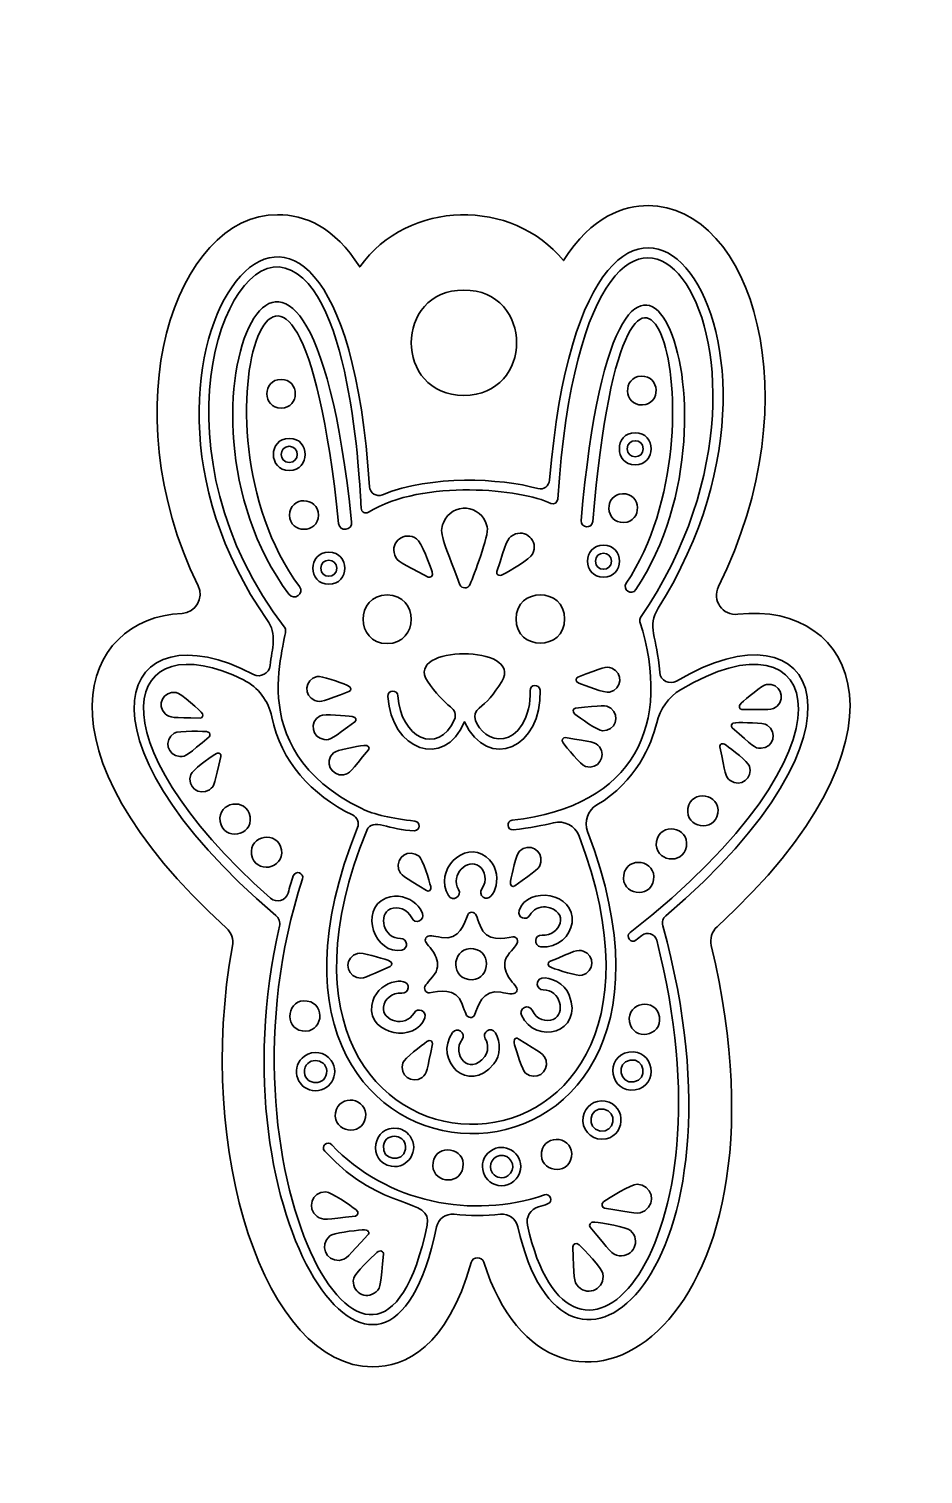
# Model space of a CAD drawing. Header units: inches. Extents: x 13.99 to 15.74, y -3.19 to -0.36.
import ezdxf

# ---------------------------------------------------------------- set-up
doc = ezdxf.new("R2010")
doc.units = ezdxf.units.IN
doc.header["$MEASUREMENT"] = 0
doc.layers.add('_U+0421_U+043B_U+043E_U+0439 1', color=7, linetype='Continuous')

# ---------------------------------------------------------------- blocks, each defined once
blk = doc.blocks.new('block 3')
at = {"layer": '_U+0421_U+043B_U+043E_U+0439 1', "color": 7, "lineweight": 35, "true_color": 0xffffff}
for points, knots in [([(14.5791, -2.3836), (14.5986, -2.4107), (14.5753, -2.448), (14.5426, -2.4426), (14.5097, -2.4372), (14.4997, -2.3945), (14.5267, -2.3751), (14.5437, -2.3628), (14.5671, -2.3669), (14.5791, -2.3836)], [0, 0, 0, 0, 1, 1, 1, 2, 2, 2, 3, 3, 3, 3]), ([(14.5702, -2.409), (14.5749, -2.3805), (14.5317, -2.3735), (14.5271, -2.402), (14.5224, -2.4306), (14.5656, -2.4374), (14.5702, -2.409)], [0, 0, 0, 0, 1, 1, 1, 2, 2, 2, 2])]:
    blk.add_open_spline(points, degree=3, knots=knots, dxfattribs=at)
blk = doc.blocks.new('block 4')
at = {"layer": '_U+0421_U+043B_U+043E_U+0439 1', "color": 7, "lineweight": 35, "true_color": 0xffffff}
for points in [[(15.1629, -2.3673), (15.2118, -2.3592), (15.224, -2.4334), (15.175, -2.4414), (15.1261, -2.4495), (15.1139, -2.3752), (15.1629, -2.3673)], [(15.1725, -2.4259), (15.2009, -2.4212), (15.194, -2.3782), (15.1655, -2.3828), (15.1372, -2.3873), (15.1437, -2.4302), (15.1725, -2.4259)]]:
    blk.add_open_spline(points, degree=3, knots=[0, 0, 0, 0, 1, 1, 1, 2, 2, 2, 2], dxfattribs=at)
blk = doc.blocks.new('block 5')
at = {"layer": '_U+0421_U+043B_U+043E_U+0439 1', "color": 7, "lineweight": 35, "true_color": 0xffffff}
for points, knots in [([(14.7338, -2.5322), (14.7535, -2.5595), (14.7298, -2.5965), (14.6973, -2.5911), (14.6484, -2.5832), (14.6607, -2.5089), (14.7094, -2.517), (14.7153, -2.517), (14.7269, -2.5226), (14.7338, -2.5322)], [0, 0, 0, 0, 1, 1, 1, 2, 2, 2, 3, 3, 3, 3]), ([(14.7249, -2.5576), (14.7296, -2.5291), (14.6864, -2.5221), (14.6818, -2.5506), (14.6772, -2.5792), (14.7203, -2.586), (14.7249, -2.5576)], [0, 0, 0, 0, 1, 1, 1, 2, 2, 2, 2])]:
    blk.add_open_spline(points, degree=3, knots=knots, dxfattribs=at)
blk = doc.blocks.new('block 6')
at = {"layer": '_U+0421_U+043B_U+043E_U+0439 1', "color": 7, "lineweight": 35, "true_color": 0xffffff}
for points in [[(14.9503, -2.5976), (14.9472, -2.6164), (14.931, -2.6292), (14.9133, -2.6292), (14.877, -2.6292), (14.8617, -2.5824), (14.8913, -2.5612), (14.9182, -2.5418), (14.9557, -2.5646), (14.9503, -2.5976)], [(14.9167, -2.57), (14.8974, -2.5671), (14.8842, -2.5887), (14.8955, -2.6044), (14.9027, -2.6143), (14.9164, -2.6163), (14.926, -2.6093), (14.9417, -2.598), (14.9359, -2.5732), (14.9167, -2.57)]]:
    blk.add_open_spline(points, degree=3, knots=[0, 0, 0, 0, 1, 1, 1, 2, 2, 2, 3, 3, 3, 3], dxfattribs=at)
blk = doc.blocks.new('block 7')
at = {"layer": '_U+0421_U+043B_U+043E_U+0439 1', "color": 7, "lineweight": 35, "true_color": 0xffffff}
for points, knots in [([(15.073, -2.4945), (15.0763, -2.4739), (15.0957, -2.4601), (15.116, -2.4634), (15.1612, -2.4708), (15.156, -2.538), (15.11, -2.538), (15.0868, -2.538), (15.0693, -2.5172), (15.073, -2.4945)], [0, 0, 0, 0, 1, 1, 1, 2, 2, 2, 3, 3, 3, 3]), ([(15.1065, -2.522), (15.1352, -2.5265), (15.1418, -2.4835), (15.1135, -2.4789), (15.0845, -2.4744), (15.0785, -2.5175), (15.1065, -2.522)], [0, 0, 0, 0, 1, 1, 1, 2, 2, 2, 2])]:
    blk.add_open_spline(points, degree=3, knots=knots, dxfattribs=at)
blk = doc.blocks.new('block 8')
at = {"layer": '_U+0421_U+043B_U+043E_U+0439 1', "color": 7, "lineweight": 35, "true_color": 0xffffff}
for points in [[(14.4971, -1.1642), (14.5388, -1.1642), (14.5388, -1.2271), (14.4971, -1.2271), (14.4555, -1.2271), (14.4555, -1.1642), (14.4971, -1.1642)], [(14.4971, -1.2114), (14.518, -1.2114), (14.518, -1.1798), (14.4971, -1.1798), (14.4763, -1.1798), (14.4763, -1.2114), (14.4971, -1.2114)]]:
    blk.add_open_spline(points, degree=3, knots=[0, 0, 0, 0, 1, 1, 1, 2, 2, 2, 2], dxfattribs=at)
blk = doc.blocks.new('block 9')
at = {"layer": '_U+0421_U+043B_U+043E_U+0439 1', "color": 7, "lineweight": 35, "true_color": 0xffffff}
for points in [[(15.1753, -1.1531), (15.2169, -1.1531), (15.2169, -1.2161), (15.1753, -1.2161), (15.1337, -1.2161), (15.1337, -1.1531), (15.1753, -1.1531)], [(15.1595, -1.1846), (15.1595, -1.2055), (15.1911, -1.2055), (15.1911, -1.1846), (15.1911, -1.1637), (15.1595, -1.1637), (15.1595, -1.1846)]]:
    blk.add_open_spline(points, degree=3, knots=[0, 0, 0, 0, 1, 1, 1, 2, 2, 2, 2], dxfattribs=at)
blk = doc.blocks.new('block 10')
at = {"layer": '_U+0421_U+043B_U+043E_U+0439 1', "color": 7, "lineweight": 35, "true_color": 0xffffff}
for points in [[(15.1129, -1.3735), (15.1545, -1.3735), (15.1545, -1.4365), (15.1129, -1.4365), (15.0713, -1.4365), (15.0712, -1.3735), (15.1129, -1.3735)], [(15.0971, -1.405), (15.0971, -1.4259), (15.1287, -1.4259), (15.1287, -1.405), (15.1287, -1.3841), (15.0971, -1.3842), (15.0971, -1.405)]]:
    blk.add_open_spline(points, degree=3, knots=[0, 0, 0, 0, 1, 1, 1, 2, 2, 2, 2], dxfattribs=at)
blk = doc.blocks.new('block 11')
at = {"layer": '_U+0421_U+043B_U+043E_U+0439 1', "color": 7, "lineweight": 35, "true_color": 0xffffff}
for points in [[(14.5745, -1.3873), (14.6161, -1.3873), (14.6161, -1.4503), (14.5745, -1.4503), (14.5328, -1.4503), (14.5328, -1.3873), (14.5745, -1.3873)], [(14.5587, -1.4188), (14.5587, -1.4397), (14.5902, -1.4397), (14.5902, -1.4188), (14.5902, -1.3979), (14.5587, -1.3979), (14.5587, -1.4188)]]:
    blk.add_open_spline(points, degree=3, knots=[0, 0, 0, 0, 1, 1, 1, 2, 2, 2, 2], dxfattribs=at)
blk = doc.blocks.new('block 12')
at = {"layer": '_U+0421_U+043B_U+043E_U+0439 1', "color": 7, "lineweight": 35, "true_color": 0xffffff}
for points, knots in [([(15.2564, -1.6399), (15.5368, -1.4738), (15.6655, -1.7349), (15.2352, -2.1001), (15.2296, -2.1048), (15.2273, -2.1124), (15.2292, -2.1195), (15.4162, -2.7988), (15.0364, -3.1204), (14.9453, -2.7098), (14.9418, -2.6941), (14.9272, -2.6836), (14.9113, -2.6853), (14.8812, -2.6886), (14.8511, -2.6887), (14.82, -2.6852), (14.8039, -2.6834), (14.7891, -2.6942), (14.7858, -2.7101), (14.6879, -3.1844), (14.345, -2.6976), (14.4778, -2.1206), (14.4796, -2.1128), (14.4768, -2.1045), (14.4707, -2.0993), (14.0516, -1.7436), (14.1654, -1.49), (14.4272, -1.6269), (14.4409, -1.6341), (14.4577, -1.625), (14.4594, -1.6097), (14.4633, -1.5745), (14.4744, -1.5492), (14.4534, -1.5194), (14.0836, -0.995), (14.5954, -0.3616), (14.6544, -1.2589), (14.6553, -1.2715), (14.668, -1.2794), (14.6797, -1.2747), (14.7764, -1.2356), (14.91, -1.2421), (14.9845, -1.2626), (14.9955, -1.2657), (15.0064, -1.2576), (15.0073, -1.2463), (15.0808, -0.3677), (15.5758, -0.9315), (15.2204, -1.497), (15.1977, -1.5331), (15.218, -1.5524), (15.2232, -1.6228), (15.2244, -1.6389), (15.2425, -1.6482), (15.2564, -1.6399)], [0, 0, 0, 0, 1, 1, 1, 2, 2, 2, 3, 3, 3, 4, 4, 4, 5, 5, 5, 6, 6, 6, 7, 7, 7, 8, 8, 8, 9, 9, 9, 10, 10, 10, 11, 11, 11, 12, 12, 12, 13, 13, 13, 14, 14, 14, 15, 15, 15, 16, 16, 16, 17, 17, 17, 18, 18, 18, 18]), ([(14.489, -1.5361), (14.5, -1.5504), (14.3938, -1.7708), (14.6394, -1.8901), (14.6627, -1.9014), (14.6986, -1.9098), (14.7433, -1.9145), (14.7551, -1.9157), (14.7542, -1.9333), (14.7423, -1.9333), (14.6943, -1.9333), (14.6598, -1.9063), (14.649, -1.9329), (14.3398, -2.6898), (15.3556, -2.7082), (15.0653, -1.944), (15.0576, -1.9238), (15.0358, -1.9122), (15.0148, -1.9177), (14.9948, -1.9229), (14.9701, -1.9276), (14.9363, -1.9315), (14.924, -1.9331), (14.9217, -1.9142), (14.9341, -1.9128), (15.1768, -1.8851), (15.247, -1.7227), (15.1846, -1.5237), (15.1838, -1.5212), (15.1845, -1.5175), (15.1858, -1.5155), (15.5587, -0.9682), (15.0851, -0.3682), (15.0233, -1.2836), (15.0228, -1.2903), (15.0159, -1.2946), (15.0098, -1.2916), (14.9536, -1.2643), (14.7603, -1.2427), (14.6523, -1.309), (14.6465, -1.3126), (14.6382, -1.3091), (14.6381, -1.3011), (14.6364, -1.2855), (14.6237, -0.8678), (14.489, -0.8303), (14.3626, -0.795), (14.2273, -1.1977), (14.489, -1.5361)], [0, 0, 0, 0, 1, 1, 1, 2, 2, 2, 3, 3, 3, 4, 4, 4, 5, 5, 5, 6, 6, 6, 7, 7, 7, 8, 8, 8, 9, 9, 9, 10, 10, 10, 11, 11, 11, 12, 12, 12, 13, 13, 13, 14, 14, 14, 15, 15, 15, 16, 16, 16, 16]), ([(15.2642, -1.6569), (15.2405, -1.6712), (15.2238, -1.6948), (15.2173, -1.7217), (15.2068, -1.7651), (15.1781, -1.8362), (15.1, -1.8828), (15.0821, -1.8934), (15.0745, -1.9154), (15.0819, -1.9349), (15.3882, -2.7345), (14.3096, -2.7171), (14.6309, -1.9273), (14.6348, -1.9177), (14.6306, -1.9069), (14.6212, -1.9024), (14.5402, -1.8629), (14.4807, -1.7981), (14.4627, -1.71), (14.4563, -1.6788), (14.4361, -1.652), (14.4076, -1.6378), (14.174, -1.5223), (14.1007, -1.7485), (14.4603, -2.0654), (14.4719, -2.0756), (14.4903, -2.0705), (14.4947, -2.0555), (14.4979, -2.0444), (14.5014, -2.0332), (14.505, -2.022), (14.5089, -2.0101), (14.5268, -2.0161), (14.5229, -2.0279), (14.3378, -2.595), (14.6689, -3.1844), (14.7673, -2.7067), (14.779, -2.6497), (14.6823, -2.6853), (14.5666, -2.5617), (14.558, -2.5526), (14.5718, -2.5398), (14.5803, -2.5488), (14.6873, -2.6631), (14.8573, -2.6956), (14.9973, -2.6472), (15.0089, -2.6431), (15.0152, -2.6609), (15.0034, -2.665), (14.9976, -2.667), (14.9918, -2.6688), (14.9859, -2.6705), (14.9702, -2.675), (14.9603, -2.6908), (14.9639, -2.7067), (15.0498, -3.0936), (15.3758, -2.7627), (15.2173, -2.1482), (15.214, -2.1354), (15.1986, -2.1303), (15.1883, -2.1385), (15.1845, -2.1415), (15.1806, -2.1446), (15.1767, -2.1477), (15.1669, -2.1553), (15.1553, -2.1405), (15.1651, -2.1328), (15.6356, -1.7665), (15.5418, -1.4899), (15.2642, -1.6569)], [0, 0, 0, 0, 1, 1, 1, 2, 2, 2, 3, 3, 3, 4, 4, 4, 5, 5, 5, 6, 6, 6, 7, 7, 7, 8, 8, 8, 9, 9, 9, 10, 10, 10, 11, 11, 11, 12, 12, 12, 13, 13, 13, 14, 14, 14, 15, 15, 15, 16, 16, 16, 17, 17, 17, 18, 18, 18, 19, 19, 19, 20, 20, 20, 21, 21, 21, 22, 22, 22, 23, 23, 23, 23])]:
    blk.add_open_spline(points, degree=3, knots=knots, dxfattribs=at)
blk = doc.blocks.new('block 13')
at = {"layer": '_U+0421_U+043B_U+043E_U+0439 1', "color": 7, "lineweight": 35, "true_color": 0xffffff}
for points, knots in [([(14.9355, -2.1415), (14.9425, -2.1405), (14.9492, -2.1486), (14.9408, -2.1589), (14.9381, -2.1622), (14.934, -2.1671), (14.9291, -2.1728), (14.9059, -2.1999), (14.9297, -2.2241), (14.942, -2.2398), (14.9464, -2.2454), (14.9428, -2.2552), (14.9292, -2.253), (14.925, -2.2523), (14.9188, -2.2513), (14.9117, -2.2499), (14.8758, -2.2432), (14.8666, -2.2783), (14.8601, -2.2946), (14.8576, -2.3007), (14.8471, -2.3026), (14.8429, -2.2919), (14.8414, -2.288), (14.839, -2.2814), (14.8362, -2.2734), (14.824, -2.239), (14.789, -2.2485), (14.7717, -2.251), (14.7653, -2.2519), (14.7585, -2.2435), (14.7649, -2.2355), (14.7674, -2.2324), (14.7722, -2.2266), (14.7781, -2.2197), (14.8014, -2.1926), (14.7776, -2.1684), (14.7652, -2.1527), (14.7612, -2.1476), (14.7647, -2.1374), (14.7763, -2.1392), (14.7804, -2.1399), (14.7873, -2.141), (14.7956, -2.1426), (14.8314, -2.1493), (14.8406, -2.1142), (14.8471, -2.0979), (14.8495, -2.0919), (14.8602, -2.0902), (14.8641, -2.1001), (14.8656, -2.1039), (14.8681, -2.1108), (14.8711, -2.1192), (14.8832, -2.1535), (14.9182, -2.144), (14.9355, -2.1415)], [0, 0, 0, 0, 1, 1, 1, 2, 2, 2, 3, 3, 3, 4, 4, 4, 5, 5, 5, 6, 6, 6, 7, 7, 7, 8, 8, 8, 9, 9, 9, 10, 10, 10, 11, 11, 11, 12, 12, 12, 13, 13, 13, 14, 14, 14, 15, 15, 15, 16, 16, 16, 17, 17, 17, 18, 18, 18, 18]), ([(14.8585, -2.1649), (14.8188, -2.1585), (14.8091, -2.2185), (14.8488, -2.2249), (14.8884, -2.2313), (14.8981, -2.1713), (14.8585, -2.1649)], [0, 0, 0, 0, 1, 1, 1, 2, 2, 2, 2])]:
    blk.add_open_spline(points, degree=3, knots=knots, dxfattribs=at)
blk = doc.blocks.new('block 2')
at = {"layer": '_U+0421_U+043B_U+043E_U+0439 1', "color": 7, "lineweight": 35, "true_color": 0xffffff}
for points, knots in [([(15.1871, -1.0423), (15.1499, -1.0437), (15.152, -1.1), (15.1892, -1.0986), (15.2264, -1.0972), (15.2244, -1.0409), (15.1871, -1.0423)], [0, 0, 0, 0, 1, 1, 1, 2, 2, 2, 2]), ([(14.481, -1.0486), (14.4437, -1.0486), (14.4437, -1.105), (14.481, -1.105), (14.5182, -1.105), (14.5183, -1.0486), (14.481, -1.0486)], [0, 0, 0, 0, 1, 1, 1, 2, 2, 2, 2]), ([(15.1506, -1.2728), (15.1134, -1.2742), (15.1154, -1.3305), (15.1527, -1.3292), (15.1899, -1.3278), (15.1878, -1.2715), (15.1506, -1.2728)], [0, 0, 0, 0, 1, 1, 1, 2, 2, 2, 2]), ([(14.5541, -1.3145), (14.5541, -1.2773), (14.4978, -1.2772), (14.4978, -1.3145), (14.4978, -1.3517), (14.5541, -1.3518), (14.5541, -1.3145)], [0, 0, 0, 0, 1, 1, 1, 2, 2, 2, 2]), ([(14.8517, -1.45), (14.8586, -1.4334), (14.8891, -1.3551), (14.885, -1.3375), (14.8743, -1.2921), (14.8161, -1.2886), (14.7992, -1.3296), (14.7904, -1.351), (14.7977, -1.3607), (14.8317, -1.4514), (14.8344, -1.4585), (14.8472, -1.4606), (14.8517, -1.45)], [0, 0, 0, 0, 1, 1, 1, 2, 2, 2, 3, 3, 3, 4, 4, 4, 4]), ([(14.7691, -1.436), (14.7734, -1.4382), (14.7803, -1.4343), (14.7774, -1.4261), (14.7731, -1.4138), (14.7557, -1.3675), (14.7468, -1.3613), (14.723, -1.3447), (14.6947, -1.3671), (14.7038, -1.393), (14.7085, -1.4066), (14.716, -1.4081), (14.7691, -1.436)], [0, 0, 0, 0, 1, 1, 1, 2, 2, 2, 3, 3, 3, 4, 4, 4, 4]), ([(14.916, -1.4312), (14.9288, -1.4242), (14.9695, -1.4006), (14.9741, -1.391), (14.9867, -1.3649), (14.96, -1.3405), (14.9359, -1.3537), (14.9233, -1.3606), (14.923, -1.3681), (14.904, -1.4251), (14.9023, -1.43), (14.9073, -1.436), (14.916, -1.4312)], [0, 0, 0, 0, 1, 1, 1, 2, 2, 2, 3, 3, 3, 4, 4, 4, 4]), ([(14.6889, -1.4712), (14.6259, -1.4712), (14.6258, -1.5665), (14.6889, -1.5665), (14.7518, -1.5665), (14.7519, -1.4712), (14.6889, -1.4712)], [0, 0, 0, 0, 1, 1, 1, 2, 2, 2, 2]), ([(14.9416, -1.5183), (14.9416, -1.5813), (15.0369, -1.5813), (15.0369, -1.5183), (15.0369, -1.4553), (14.9416, -1.4552), (14.9416, -1.5183)], [0, 0, 0, 0, 1, 1, 1, 2, 2, 2, 2]), ([(14.9886, -1.6579), (14.995, -1.7693), (14.8861, -1.8193), (14.8405, -1.7196), (14.8004, -1.8152), (14.6965, -1.7747), (14.6905, -1.6701), (14.6897, -1.6572), (14.7094, -1.6559), (14.71, -1.669), (14.7147, -1.7505), (14.7887, -1.788), (14.821, -1.7153), (14.825, -1.7064), (14.8212, -1.6962), (14.8133, -1.6905), (14.7994, -1.6803), (14.7846, -1.6635), (14.7679, -1.6399), (14.7211, -1.5691), (14.9572, -1.5677), (14.9139, -1.6407), (14.8979, -1.6659), (14.8834, -1.6832), (14.8695, -1.6928), (14.8359, -1.7158), (14.9102, -1.795), (14.9535, -1.7253), (14.9647, -1.7071), (14.9704, -1.6829), (14.9691, -1.659), (14.9683, -1.6462), (14.9879, -1.6447), (14.9886, -1.6579)], [0, 0, 0, 0, 1, 1, 1, 2, 2, 2, 3, 3, 3, 4, 4, 4, 5, 5, 5, 6, 6, 6, 7, 7, 7, 8, 8, 8, 9, 9, 9, 10, 10, 10, 11, 11, 11, 11]), ([(15.1293, -1.6146), (15.1176, -1.6098), (15.1122, -1.6138), (15.0626, -1.6324), (15.0585, -1.634), (15.0569, -1.6408), (15.0645, -1.6439), (15.0756, -1.6484), (15.1157, -1.6638), (15.1249, -1.6616), (15.1499, -1.6558), (15.1517, -1.6239), (15.1293, -1.6146)], [0, 0, 0, 0, 1, 1, 1, 2, 2, 2, 3, 3, 3, 4, 4, 4, 4]), ([(14.614, -1.6603), (14.6188, -1.6586), (14.6202, -1.6522), (14.6098, -1.648), (14.5962, -1.6426), (14.5604, -1.6291), (14.5517, -1.6312), (14.5268, -1.637), (14.5249, -1.6689), (14.5473, -1.6782), (14.559, -1.683), (14.5644, -1.679), (14.614, -1.6603)], [0, 0, 0, 0, 1, 1, 1, 2, 2, 2, 3, 3, 3, 4, 4, 4, 4]), ([(14.2752, -1.6622), (14.2499, -1.6583), (14.2363, -1.6872), (14.2536, -1.7041), (14.2627, -1.713), (14.2692, -1.7113), (14.3222, -1.7126), (14.3262, -1.7126), (14.3289, -1.7073), (14.327, -1.704), (14.3241, -1.6988), (14.2844, -1.6636), (14.2752, -1.6622)], [0, 0, 0, 0, 1, 1, 1, 2, 2, 2, 3, 3, 3, 4, 4, 4, 4]), ([(15.4329, -1.6465), (15.4237, -1.6476), (15.3926, -1.6746), (15.3829, -1.6834), (15.3762, -1.6895), (15.3798, -1.6953), (15.3844, -1.6954), (15.4375, -1.6957), (15.4439, -1.6976), (15.4532, -1.6891), (15.4711, -1.6727), (15.4583, -1.6434), (15.4329, -1.6465)], [0, 0, 0, 0, 1, 1, 1, 2, 2, 2, 3, 3, 3, 4, 4, 4, 4]), ([(15.0582, -1.6932), (15.0539, -1.6936), (15.0507, -1.6998), (15.057, -1.7046), (15.0664, -1.7118), (15.1014, -1.7372), (15.1109, -1.7375), (15.1365, -1.7383), (15.1466, -1.708), (15.1273, -1.6933), (15.1172, -1.6856), (15.111, -1.6881), (15.0582, -1.6932)], [0, 0, 0, 0, 1, 1, 1, 2, 2, 2, 3, 3, 3, 4, 4, 4, 4]), ([(14.6205, -1.7096), (14.6081, -1.708), (14.5661, -1.7036), (14.5578, -1.7081), (14.5352, -1.7202), (14.5417, -1.7515), (14.5657, -1.7546), (14.5783, -1.7563), (14.5824, -1.751), (14.6256, -1.7201), (14.6293, -1.7175), (14.6288, -1.7106), (14.6205, -1.7096)], [0, 0, 0, 0, 1, 1, 1, 2, 2, 2, 3, 3, 3, 4, 4, 4, 4]), ([(15.4342, -1.7263), (15.4265, -1.7211), (15.3854, -1.7213), (15.3723, -1.7216), (15.3631, -1.7218), (15.362, -1.7285), (15.3655, -1.7316), (15.4054, -1.7666), (15.409, -1.7722), (15.4217, -1.7718), (15.446, -1.7711), (15.4554, -1.7406), (15.4342, -1.7263)], [0, 0, 0, 0, 1, 1, 1, 2, 2, 2, 3, 3, 3, 4, 4, 4, 4]), ([(14.2715, -1.742), (14.2498, -1.7556), (14.2583, -1.7864), (14.2826, -1.7878), (14.2952, -1.7886), (14.299, -1.7831), (14.3399, -1.7494), (14.3429, -1.7469), (14.3416, -1.7414), (14.3384, -1.7399), (14.3337, -1.7376), (14.2794, -1.737), (14.2715, -1.742)], [0, 0, 0, 0, 1, 1, 1, 2, 2, 2, 3, 3, 3, 4, 4, 4, 4]), ([(15.0383, -1.7508), (15.0342, -1.7501), (15.0296, -1.7554), (15.0338, -1.761), (15.0403, -1.7695), (15.0684, -1.8044), (15.0778, -1.8072), (15.1023, -1.8146), (15.1199, -1.7879), (15.105, -1.7687), (15.0973, -1.7587), (15.0907, -1.7595), (15.0383, -1.7508)], [0, 0, 0, 0, 1, 1, 1, 2, 2, 2, 3, 3, 3, 4, 4, 4, 4]), ([(14.3512, -1.7837), (14.3399, -1.7914), (14.3073, -1.8146), (14.3041, -1.8232), (14.2951, -1.8471), (14.3205, -1.8664), (14.3407, -1.8529), (14.3512, -1.8459), (14.3509, -1.8392), (14.363, -1.7876), (14.3641, -1.7829), (14.3594, -1.778), (14.3512, -1.7837)], [0, 0, 0, 0, 1, 1, 1, 2, 2, 2, 3, 3, 3, 4, 4, 4, 4]), ([(14.6432, -1.7662), (14.6295, -1.7682), (14.5903, -1.7746), (14.5836, -1.7808), (14.565, -1.7984), (14.5793, -1.8269), (14.6033, -1.8237), (14.6159, -1.822), (14.6185, -1.8159), (14.6522, -1.7749), (14.6553, -1.7712), (14.6533, -1.7648), (14.6432, -1.7662)], [0, 0, 0, 0, 1, 1, 1, 2, 2, 2, 3, 3, 3, 4, 4, 4, 4]), ([(15.3413, -1.7691), (15.3518, -1.8211), (15.3513, -1.8277), (15.3616, -1.8351), (15.3813, -1.8492), (15.4074, -1.8307), (15.3991, -1.8065), (15.3962, -1.7979), (15.3646, -1.7738), (15.3533, -1.7656), (15.3451, -1.7596), (15.3403, -1.7644), (15.3413, -1.7691)], [0, 0, 0, 0, 1, 1, 1, 2, 2, 2, 3, 3, 3, 4, 4, 4, 4]), ([(14.3616, -1.9153), (14.3679, -1.954), (14.4265, -1.9445), (14.4202, -1.9058), (14.4139, -1.8671), (14.3553, -1.8765), (14.3616, -1.9153)], [0, 0, 0, 0, 1, 1, 1, 2, 2, 2, 2]), ([(15.2786, -1.8896), (15.2723, -1.9283), (15.3309, -1.9379), (15.3372, -1.8991), (15.3435, -1.8604), (15.2849, -1.8508), (15.2786, -1.8896)], [0, 0, 0, 0, 1, 1, 1, 2, 2, 2, 2]), ([(15.217, -1.9545), (15.2107, -1.9932), (15.2693, -2.0028), (15.2756, -1.964), (15.2819, -1.9252), (15.2233, -1.9158), (15.217, -1.9545)], [0, 0, 0, 0, 1, 1, 1, 2, 2, 2, 2]), ([(14.4232, -1.9802), (14.4295, -2.0189), (14.4881, -2.0094), (14.4818, -1.9707), (14.4755, -1.9319), (14.4169, -1.9414), (14.4232, -1.9802)], [0, 0, 0, 0, 1, 1, 1, 2, 2, 2, 2]), ([(14.8772, -2.0634), (14.8983, -2.0783), (14.9217, -2.0136), (14.8829, -1.9842), (14.84, -1.9518), (14.7791, -2.0112), (14.8092, -2.0606), (14.8172, -2.0736), (14.8367, -2.0616), (14.8288, -2.0487), (14.8114, -2.02), (14.8472, -1.986), (14.8691, -2.0026), (14.8807, -2.0113), (14.8861, -2.031), (14.8745, -2.0474), (14.8708, -2.0526), (14.872, -2.0597), (14.8772, -2.0634)], [0, 0, 0, 0, 1, 1, 1, 2, 2, 2, 3, 3, 3, 4, 4, 4, 5, 5, 5, 6, 6, 6, 6]), ([(14.7663, -2.0508), (14.7699, -2.0531), (14.7762, -2.05), (14.7743, -2.0427), (14.7713, -2.0317), (14.759, -1.9896), (14.7515, -1.9835), (14.7317, -1.9673), (14.7052, -1.9852), (14.7115, -2.0086), (14.7148, -2.0209), (14.7213, -2.0227), (14.7663, -2.0508)], [0, 0, 0, 0, 1, 1, 1, 2, 2, 2, 3, 3, 3, 4, 4, 4, 4]), ([(14.939, -2.0416), (14.9817, -2.01), (14.9879, -2.0077), (14.9903, -1.9953), (14.9947, -1.9714), (14.9669, -1.9557), (14.9484, -1.9734), (14.9419, -1.9797), (14.9335, -2.0182), (14.9308, -2.032), (14.9289, -2.0421), (14.9351, -2.0445), (14.939, -2.0416)], [0, 0, 0, 0, 1, 1, 1, 2, 2, 2, 3, 3, 3, 4, 4, 4, 4]), ([(15.1527, -2.0202), (15.1464, -2.0589), (15.205, -2.0685), (15.2113, -2.0297), (15.2176, -1.991), (15.159, -1.9814), (15.1527, -2.0202)], [0, 0, 0, 0, 1, 1, 1, 2, 2, 2, 2]), ([(14.718, -2.1673), (14.7315, -2.1644), (14.7293, -2.1443), (14.7153, -2.1446), (14.6818, -2.1453), (14.6703, -2.0973), (14.6955, -2.0866), (14.7089, -2.0809), (14.7287, -2.0861), (14.7371, -2.1044), (14.7397, -2.1101), (14.7465, -2.1127), (14.7523, -2.11), (14.7757, -2.0992), (14.7314, -2.0465), (14.6866, -2.0655), (14.6322, -2.0885), (14.6662, -2.1782), (14.718, -2.1673)], [0, 0, 0, 0, 1, 1, 1, 2, 2, 2, 3, 3, 3, 4, 4, 4, 5, 5, 5, 6, 6, 6, 6]), ([(14.9476, -2.09), (14.9433, -2.1031), (14.9619, -2.1112), (14.9686, -2.099), (14.9745, -2.0882), (14.9883, -2.0809), (14.9994, -2.0826), (15.0496, -2.0904), (15.028, -2.1412), (14.9925, -2.1379), (14.9774, -2.1365), (14.9753, -2.1594), (14.9904, -2.1608), (15.0242, -2.1639), (15.0483, -2.1388), (15.0515, -2.1136), (15.0588, -2.0548), (14.9638, -2.04), (14.9476, -2.09)], [0, 0, 0, 0, 1, 1, 1, 2, 2, 2, 3, 3, 3, 4, 4, 4, 5, 5, 5, 6, 6, 6, 6]), ([(14.6905, -2.1874), (14.6773, -2.1829), (14.6395, -2.1711), (14.6308, -2.1737), (14.6063, -2.181), (14.6062, -2.213), (14.6292, -2.2209), (14.6411, -2.225), (14.6462, -2.2207), (14.6948, -2.1992), (14.6992, -2.1973), (14.7003, -2.1907), (14.6905, -2.1874)], [0, 0, 0, 0, 1, 1, 1, 2, 2, 2, 3, 3, 3, 4, 4, 4, 4]), ([(15.0112, -2.2017), (15.024, -2.2063), (15.0622, -2.219), (15.071, -2.2166), (15.0957, -2.2098), (15.0963, -2.1778), (15.0735, -2.1695), (15.0616, -2.1651), (15.0564, -2.1693), (15.0075, -2.1899), (15.0032, -2.1917), (15.002, -2.1984), (15.0112, -2.2017)], [0, 0, 0, 0, 1, 1, 1, 2, 2, 2, 3, 3, 3, 4, 4, 4, 4]), ([(14.7626, -2.2998), (14.7669, -2.2867), (14.7483, -2.2786), (14.7416, -2.2908), (14.7255, -2.3202), (14.6782, -2.3062), (14.6816, -2.279), (14.6833, -2.2645), (14.6977, -2.25), (14.7177, -2.2519), (14.724, -2.2524), (14.7296, -2.2478), (14.7302, -2.2415), (14.7326, -2.2158), (14.6648, -2.2279), (14.6588, -2.2762), (14.6515, -2.3347), (14.7462, -2.3502), (14.7626, -2.2998)], [0, 0, 0, 0, 1, 1, 1, 2, 2, 2, 3, 3, 3, 4, 4, 4, 5, 5, 5, 6, 6, 6, 6]), ([(14.9922, -2.2225), (14.9787, -2.2254), (14.981, -2.2455), (14.9949, -2.2452), (15.0284, -2.2445), (15.04, -2.2925), (15.0147, -2.3032), (15.0013, -2.3089), (14.9816, -2.3037), (14.9732, -2.2854), (14.9668, -2.2716), (14.946, -2.2813), (14.9523, -2.295), (14.9795, -2.3541), (15.0749, -2.3303), (15.0459, -2.2554), (15.037, -2.2322), (15.0079, -2.2192), (14.9922, -2.2225)], [0, 0, 0, 0, 1, 1, 1, 2, 2, 2, 3, 3, 3, 4, 4, 4, 5, 5, 5, 6, 6, 6, 6]), ([(14.5324, -2.2672), (14.4936, -2.2609), (14.4841, -2.3195), (14.5228, -2.3258), (14.5616, -2.3321), (14.5711, -2.2735), (14.5324, -2.2672)], [0, 0, 0, 0, 1, 1, 1, 2, 2, 2, 2]), ([(15.2226, -2.2983), (15.2163, -2.2595), (15.1577, -2.269), (15.164, -2.3078), (15.1703, -2.3465), (15.2289, -2.337), (15.2226, -2.2983)], [0, 0, 0, 0, 1, 1, 1, 2, 2, 2, 2]), ([(14.8814, -2.3411), (14.8878, -2.3516), (14.8873, -2.3673), (14.8803, -2.376), (14.8484, -2.4155), (14.8152, -2.3715), (14.8357, -2.3424), (14.8445, -2.3299), (14.8258, -2.3167), (14.817, -2.3291), (14.7794, -2.3823), (14.8477, -2.453), (14.8982, -2.3904), (14.9112, -2.3742), (14.9124, -2.3479), (14.9011, -2.3292), (14.893, -2.3162), (14.8736, -2.3282), (14.8814, -2.3411)], [0, 0, 0, 0, 1, 1, 1, 2, 2, 2, 3, 3, 3, 4, 4, 4, 5, 5, 5, 6, 6, 6, 6]), ([(14.7668, -2.3467), (14.7566, -2.354), (14.723, -2.3794), (14.72, -2.3883), (14.7117, -2.4126), (14.7378, -2.4311), (14.7575, -2.4169), (14.7678, -2.4095), (14.7673, -2.4029), (14.7777, -2.3509), (14.7786, -2.3464), (14.7736, -2.3417), (14.7668, -2.3467)], [0, 0, 0, 0, 1, 1, 1, 2, 2, 2, 3, 3, 3, 4, 4, 4, 4]), ([(14.9459, -2.3411), (14.9413, -2.3382), (14.9357, -2.3413), (14.9389, -2.3528), (14.9429, -2.3674), (14.9536, -2.4029), (14.9603, -2.4085), (14.98, -2.4248), (15.0066, -2.4071), (15.0004, -2.3836), (14.9972, -2.3713), (14.9908, -2.3695), (14.9459, -2.3411)], [0, 0, 0, 0, 1, 1, 1, 2, 2, 2, 3, 3, 3, 4, 4, 4, 4]), ([(14.5878, -2.4861), (14.5815, -2.5248), (14.6401, -2.5344), (14.6464, -2.4956), (14.6527, -2.4569), (14.5941, -2.4473), (14.5878, -2.4861)], [0, 0, 0, 0, 1, 1, 1, 2, 2, 2, 2]), ([(14.779, -2.5836), (14.7727, -2.6224), (14.8313, -2.6319), (14.8376, -2.5932), (14.8439, -2.5545), (14.7853, -2.5449), (14.779, -2.5836)], [0, 0, 0, 0, 1, 1, 1, 2, 2, 2, 2]), ([(14.9918, -2.5632), (14.9855, -2.6019), (15.0441, -2.6115), (15.0504, -2.5727), (15.0567, -2.534), (14.9981, -2.5244), (14.9918, -2.5632)], [0, 0, 0, 0, 1, 1, 1, 2, 2, 2, 2]), ([(15.1788, -2.6263), (15.1675, -2.6259), (15.1235, -2.6538), (15.1137, -2.6604), (15.1074, -2.6646), (15.1103, -2.6722), (15.1151, -2.673), (15.1751, -2.6829), (15.182, -2.6863), (15.1942, -2.6782), (15.2174, -2.6628), (15.2082, -2.6273), (15.1788, -2.6263)], [0, 0, 0, 0, 1, 1, 1, 2, 2, 2, 3, 3, 3, 4, 4, 4, 4]), ([(14.5516, -2.6896), (14.5627, -2.6978), (14.5694, -2.695), (14.6267, -2.6886), (14.6314, -2.6881), (14.6348, -2.6814), (14.6277, -2.6761), (14.6172, -2.6683), (14.5791, -2.6415), (14.5687, -2.6413), (14.5409, -2.6408), (14.5304, -2.6739), (14.5516, -2.6896)], [0, 0, 0, 0, 1, 1, 1, 2, 2, 2, 3, 3, 3, 4, 4, 4, 4]), ([(14.5764, -2.7277), (14.555, -2.7456), (14.5687, -2.7775), (14.595, -2.7755), (14.6088, -2.7745), (14.612, -2.768), (14.6512, -2.7257), (14.6552, -2.7213), (14.653, -2.7147), (14.6401, -2.7158), (14.6237, -2.7173), (14.5837, -2.7216), (14.5764, -2.7277)], [0, 0, 0, 0, 1, 1, 1, 2, 2, 2, 3, 3, 3, 4, 4, 4, 4]), ([(15.0872, -2.7107), (15.1261, -2.7575), (15.1292, -2.7645), (15.1436, -2.7664), (15.1712, -2.7699), (15.1875, -2.737), (15.1659, -2.717), (15.158, -2.7097), (15.1101, -2.7023), (15.0959, -2.7005), (15.0864, -2.6992), (15.0838, -2.7067), (15.0872, -2.7107)], [0, 0, 0, 0, 1, 1, 1, 2, 2, 2, 3, 3, 3, 4, 4, 4, 4]), ([(15.053, -2.7488), (15.0556, -2.8096), (15.0537, -2.8171), (15.0641, -2.8273), (15.0839, -2.8469), (15.1167, -2.8306), (15.1118, -2.8016), (15.1099, -2.7907), (15.0745, -2.7542), (15.0654, -2.7453), (15.0594, -2.7394), (15.0527, -2.7439), (15.053, -2.7488)], [0, 0, 0, 0, 1, 1, 1, 2, 2, 2, 3, 3, 3, 4, 4, 4, 4]), ([(14.6234, -2.8104), (14.6172, -2.8375), (14.6475, -2.8546), (14.6672, -2.8371), (14.6775, -2.8279), (14.6761, -2.8208), (14.6816, -2.7634), (14.6821, -2.7584), (14.6762, -2.7539), (14.6689, -2.7604), (14.6584, -2.7698), (14.6256, -2.8005), (14.6234, -2.8104)], [0, 0, 0, 0, 1, 1, 1, 2, 2, 2, 3, 3, 3, 4, 4, 4, 4])]:
    blk.add_open_spline(points, degree=3, knots=knots, dxfattribs=at)
at = {"layer": '_U+0421_U+043B_U+043E_U+0439 1'}
for name in ['block 12', 'block 9', 'block 8', 'block 11', 'block 10', 'block 13', 'block 3', 'block 4', 'block 7', 'block 5', 'block 6']:
    blk.add_blockref(name, (0, 0), dxfattribs=at)
blk = doc.blocks.new('block 14')
at = {"layer": '_U+0421_U+043B_U+043E_U+0439 1', "color": 7, "lineweight": 35, "true_color": 0xffffff}
for points in [[(14.4963, -1.4698), (14.5065, -1.4835), (14.5271, -1.4681), (14.517, -1.4545), (14.2814, -1.1365), (14.5097, -0.5077), (14.5937, -1.3308), (14.5954, -1.3477), (14.621, -1.3453), (14.6193, -1.3282), (14.5311, -0.4638), (14.2244, -1.1028), (14.4963, -1.4698)], [(15.0693, -1.3253), (15.068, -1.3402), (15.0906, -1.3422), (15.0919, -1.3273), (15.1613, -0.5191), (15.3658, -1.1365), (15.1576, -1.4483), (15.1493, -1.4607), (15.1681, -1.4733), (15.1764, -1.4608), (15.4146, -1.104), (15.1418, -0.4806), (15.0693, -1.3253)]]:
    blk.add_open_spline(points, degree=3, knots=[0, 0, 0, 0, 1, 1, 1, 2, 2, 2, 3, 3, 3, 4, 4, 4, 4], dxfattribs=at)

msp = doc.modelspace()

# ---------------------------------------------------------------- linework, layer by layer
at = {"layer": '_U+0421_U+043B_U+043E_U+0439 1', "color": 242, "lineweight": 35, "true_color": 0xc1272d}
for points, knots in [([(15.3767, -1.509), (15.3467, -1.5125), (15.3252, -1.4817), (15.3386, -1.4546), (15.5229, -1.0817), (15.4029, -0.7079), (15.2005, -0.7079), (15.1543, -0.7079), (15.0902, -0.7277), (15.0345, -0.8158), (14.9345, -0.6931), (14.7303, -0.6948), (14.6351, -0.8282), (14.5859, -0.7493), (14.527, -0.7258), (14.4743, -0.7258), (14.2738, -0.7258), (14.1463, -1.1022), (14.3183, -1.4531), (14.3302, -1.4773), (14.3137, -1.5058), (14.2868, -1.5072), (14.0879, -1.5172), (13.9867, -1.7715), (14.3739, -2.1241), (14.3835, -2.1329), (14.388, -2.1461), (14.3856, -2.159), (14.3124, -2.5636), (14.4504, -2.9842), (14.6601, -2.9842), (14.7247, -2.9842), (14.8065, -2.9463), (14.8538, -2.7797), (14.8572, -2.7676), (14.8746, -2.7672), (14.8784, -2.7793), (15.0097, -3.1945), (15.5073, -2.9303), (15.3244, -2.1584), (15.3212, -2.145), (15.3255, -2.1308), (15.3357, -2.1215), (15.7396, -1.7514), (15.6101, -1.4819), (15.3767, -1.509)], [0, 0, 0, 0, 1, 1, 1, 2, 2, 2, 3, 3, 3, 4, 4, 4, 5, 5, 5, 6, 6, 6, 7, 7, 7, 8, 8, 8, 9, 9, 9, 10, 10, 10, 11, 11, 11, 12, 12, 12, 13, 13, 13, 14, 14, 14, 15, 15, 15, 15]), ([(14.8394, -1.0799), (14.7018, -1.0799), (14.7018, -0.8735), (14.8394, -0.8735), (14.977, -0.8735), (14.977, -1.0799), (14.8394, -1.0799)], [0, 0, 0, 0, 1, 1, 1, 2, 2, 2, 2])]:
    msp.add_open_spline(points, degree=3, knots=knots, dxfattribs=at)

# ---------------------------------------------------------------- block references
at = {"layer": '_U+0421_U+043B_U+043E_U+0439 1'}
for name in ['block 2', 'block 14']:
    msp.add_blockref(name, (0, 0), dxfattribs=at)

doc.saveas('drawing.dxf')
